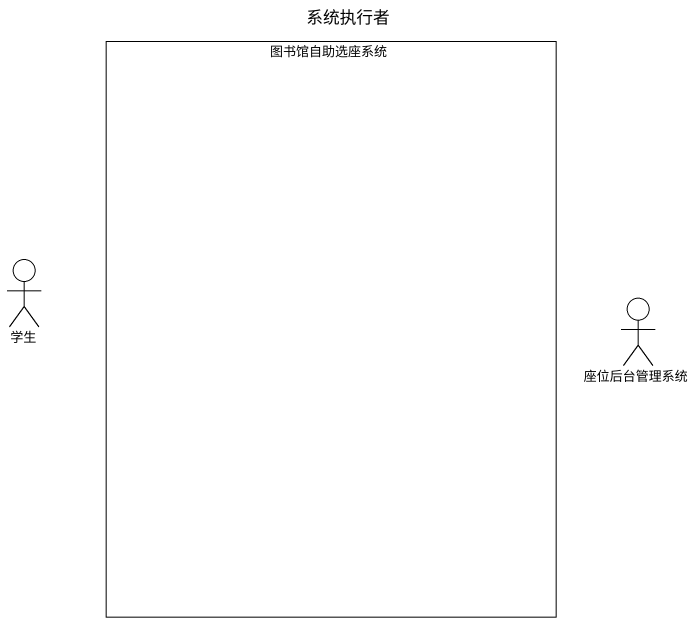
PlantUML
@startuml
title 系统执行者
rectangle 图书馆自助选座系统
actor 学生
actor 座位后台管理系统
@enduml
